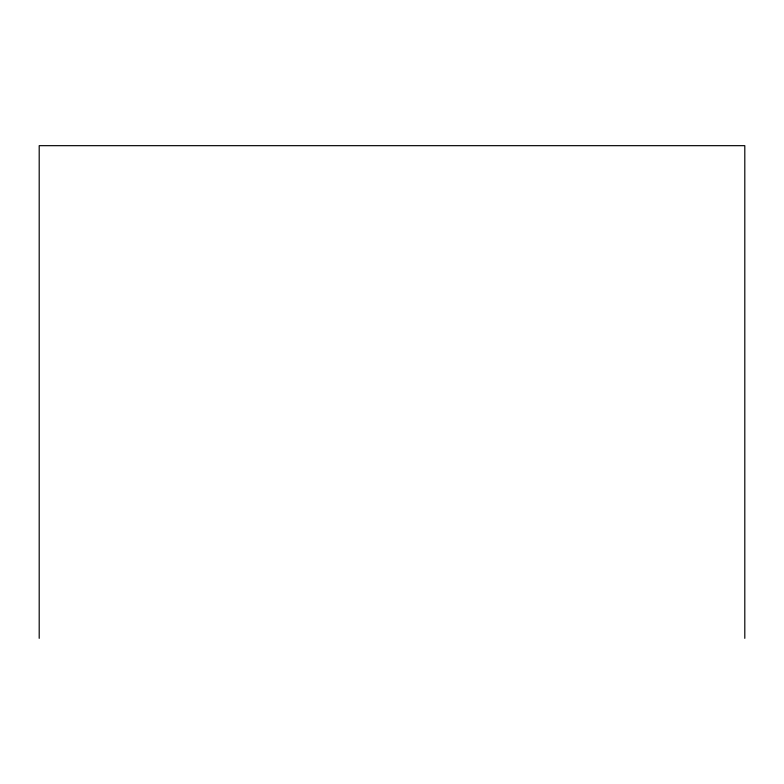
<?xml version="1.0" encoding="UTF-8"?>
<svg xmlns="http://www.w3.org/2000/svg" width="784" height="784" viewBox="0 0 784 784"><rect width="100%" height="100%" fill="white"/><g stroke="black" fill="none" stroke-linecap="round" stroke-linejoin="round"><path stroke-width="1.18" d="M744.8 638.333L744.8 145.667L39.2 145.667L39.2 638.333"/></g></svg>
